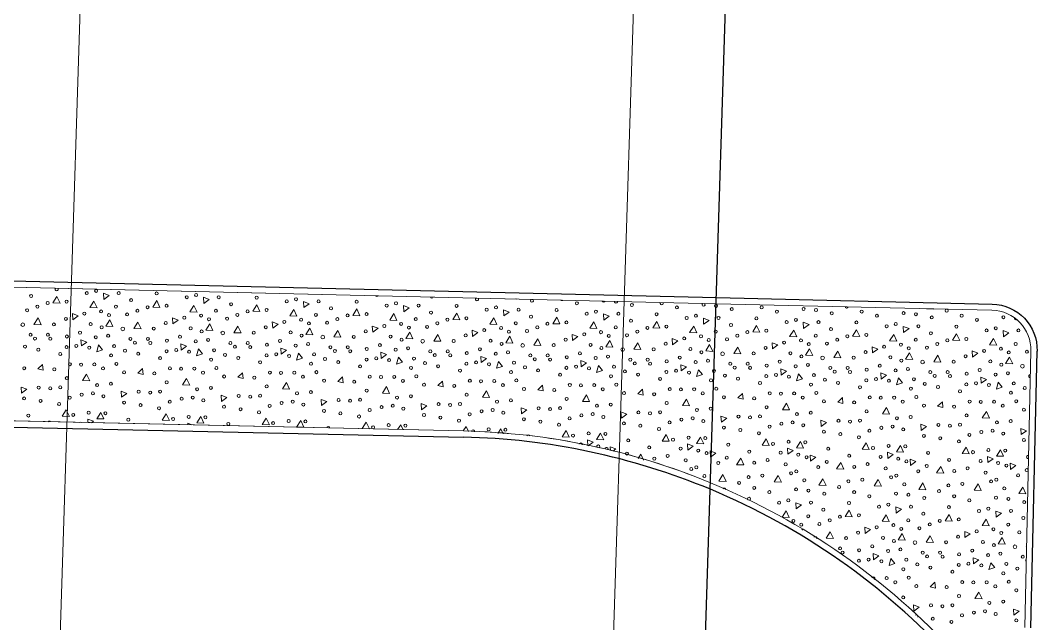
# Model space of a CAD drawing. Extents: x 2536801 to 2538856, y 7112140 to 7131569.
# Drawn here: x 2538158.4 to 2538268.8, y 7124974 to 7125039.5 of the extents above; entities that cross this region are included whole.
import ezdxf

# ---------------------------------------------------------------- set-up
doc = ezdxf.new("R2010")
doc.units = 0
doc.header["$LTSCALE"] = 100
doc.header["$MEASUREMENT"] = 0
doc.linetypes.add('DGN Style 2', pattern=[414.913261, 248.947956, -165.965304])
for name, color, linetype, lineweight in [('D_BOC_XST', 4, 'Continuous', 13), ('D_EOS_ML', 7, 'Continuous', 30), ('D_EOT_ML', 7, 'Continuous', 13), ('D_FOC_XST', 4, 'Continuous', 30), ('D_RIPRAP_1', 7, 'Continuous', 0)]:
    doc.layers.add(name, color=color, linetype=linetype, lineweight=lineweight)

msp = doc.modelspace()

# ---------------------------------------------------------------- linework, layer by layer
at = {"layer": 'D_BOC_XST', "linetype": 'DGN Style 2', "lineweight": 0}
msp.add_line((2538039.94, 7125013.31), (2538233.9, 7125008.74), dxfattribs=at)
at = {"layer": 'D_BOC_XST', "lineweight": 0}
msp.add_line((2538233.9, 7125008.74), (2538263.81, 7125008.04), dxfattribs=at)
at = {"layer": 'D_BOC_XST', "linetype": 'Continuous', "lineweight": 0}
for p, q in [((2538267.37, 7124973.59), (2538268.04, 7125003.61)), ((2538039.47, 7124998.66), (2538206.49, 7124994.93))]:
    msp.add_line(p, q, dxfattribs=at)
at = {"layer": 'D_BOC_XST', "linetype": 'Continuous', "lineweight": 0, "flags": 128}
msp.add_lwpolyline([(2538263.81, 7125008.04), (2538233.9, 7125008.74), (2538039.94, 7125013.31), (2537998.92, 7125014.27)], dxfattribs=at)
at = {"layer": 'D_BOC_XST', "linetype": 'Continuous', "lineweight": 0, "extrusion": (0, 0, -1)}
for centre, radius, start, end in [((-2538263.71, 7125003.7), 4.33, 91.3504, 181.2822), ((-2538204.83, 7124920.28), 74.67, 91.2802, 112.3998)]:
    msp.add_arc(centre, radius, start, end, dxfattribs=at)
at = {"layer": 'D_BOC_XST', "linetype": 'DGN Style 2', "lineweight": 0}
msp.add_arc((2538204.83, 7124920.28), 74.67, 67.6002, 88.7198, dxfattribs=at)
at = {"layer": 'D_BOC_XST', "linetype": 'Continuous', "lineweight": 0}
msp.add_arc((2538204.83, 7124920.28), 74.67, 42.5371, 67.6002, dxfattribs=at)
at = {"layer": 'D_EOS_ML'}
msp.add_line((2538216.08, 7124449.69), (2538239.13, 7125173.11), dxfattribs=at)
at = {"layer": 'D_EOT_ML'}
for p, q in [((2537900.53, 7116744.02), (2538262.4, 7128101.44)), ((2538207.16, 7124483.48), (2538228.09, 7125140.59))]:
    msp.add_line(p, q, dxfattribs=at)
at = {"layer": 'D_FOC_XST'}
for p, q in [((2538039.97, 7125013.97), (2538233.92, 7125009.41)), ((2538233.92, 7125009.41), (2538263.83, 7125008.7)), ((2538268.03, 7124973.57), (2538268.71, 7125003.59)), ((2538039.46, 7124997.99), (2538206.48, 7124994.26))]:
    msp.add_line(p, q, dxfattribs=at)
at = {"layer": 'D_FOC_XST', "extrusion": (0, 0, -1)}
msp.add_arc((-2538263.71, 7125003.7), 5, 91.3493, 181.2828, dxfattribs=at)
at = {"layer": 'D_FOC_XST'}
for start, end in [(67.4062, 88.7198), (42.5371, 67.4062)]:
    msp.add_arc((2538204.83, 7124920.28), 74, start, end, dxfattribs=at)
at = {"layer": 'D_RIPRAP_1', "color": 7, "linetype": 'Continuous', "lineweight": 0}
for p, q in [((2538160.29, 7125001.66), (2538160.81, 7125002.15)), ((2538160.81, 7125002.15), (2538160.87, 7125001.52)), ((2538160.87, 7125001.52), (2538160.29, 7125001.66)), ((2538171.14, 7125001.21), (2538171.66, 7125001.7)), ((2538171.72, 7125001.07), (2538171.14, 7125001.21)), ((2538171.66, 7125001.7), (2538171.72, 7125001.07)), ((2538181.99, 7125000.76), (2538182.5, 7125001.25)), ((2538182.5, 7125001.25), (2538182.56, 7125000.62)), ((2538182.56, 7125000.62), (2538181.99, 7125000.76)), ((2538192.83, 7125000.31), (2538193.35, 7125000.8)), ((2538193.41, 7125000.17), (2538192.83, 7125000.31)), ((2538193.35, 7125000.8), (2538193.41, 7125000.17)), ((2538203.68, 7124999.86), (2538204.2, 7125000.35)), ((2538204.26, 7124999.72), (2538203.68, 7124999.86)), ((2538204.2, 7125000.35), (2538204.26, 7124999.72)), ((2538214.53, 7124999.41), (2538215.04, 7124999.9)), ((2538215.04, 7124999.9), (2538215.1, 7124999.27)), ((2538215.1, 7124999.27), (2538214.53, 7124999.41)), ((2538225.37, 7124998.96), (2538225.89, 7124999.45)), ((2538225.95, 7124998.82), (2538225.37, 7124998.96)), ((2538225.89, 7124999.45), (2538225.95, 7124998.82)), ((2538236.22, 7124998.51), (2538236.74, 7124999)), ((2538236.74, 7124999), (2538236.8, 7124998.37)), ((2538236.8, 7124998.37), (2538236.22, 7124998.51)), ((2538247.07, 7124998.06), (2538247.58, 7124998.55)), ((2538247.64, 7124997.92), (2538247.07, 7124998.06)), ((2538247.58, 7124998.55), (2538247.64, 7124997.92)), ((2538257.91, 7124997.61), (2538258.43, 7124998.1)), ((2538258.49, 7124997.47), (2538257.91, 7124997.61)), ((2538258.43, 7124998.1), (2538258.49, 7124997.47)), ((2538257.1, 7124978.02), (2538257.62, 7124978.52)), ((2538257.68, 7124977.89), (2538257.1, 7124978.02)), ((2538257.62, 7124978.52), (2538257.68, 7124977.89))]:
    msp.add_line(p, q, dxfattribs=at)
at = {"layer": 'D_RIPRAP_1', "color": 7, "linetype": 'Continuous', "lineweight": 0, "flags": 128}
for points in [[(2538167.45, 7125009.21), (2538167.42, 7125009.88), (2538168.03, 7125009.63)], [(2538162.7, 7125008.79), (2538161.92, 7125008.82), (2538162.36, 7125009.52)], [(2538166.71, 7125008.28), (2538165.93, 7125008.32), (2538166.37, 7125009.01)], [(2538173.54, 7125008.34), (2538172.77, 7125008.37), (2538173.2, 7125009.07)], [(2538178.3, 7125008.76), (2538178.26, 7125009.43), (2538178.88, 7125009.18)], [(2538189.15, 7125008.31), (2538189.11, 7125008.98), (2538189.73, 7125008.73)], [(2538164.08, 7125006.99), (2538164.04, 7125007.66), (2538164.66, 7125007.42)], [(2538177.56, 7125007.83), (2538176.78, 7125007.87), (2538177.22, 7125008.56)], [(2538184.39, 7125007.89), (2538183.61, 7125007.92), (2538184.05, 7125008.62)], [(2538188.4, 7125007.38), (2538187.63, 7125007.42), (2538188.07, 7125008.11)], [(2538195.24, 7125007.44), (2538194.46, 7125007.47), (2538194.9, 7125008.17)], [(2538199.25, 7125006.93), (2538198.47, 7125006.97), (2538198.91, 7125007.66)], [(2538199.99, 7125007.86), (2538199.96, 7125008.53), (2538200.57, 7125008.28)], [(2538206.08, 7125006.99), (2538205.31, 7125007.02), (2538205.74, 7125007.72)], [(2538210.84, 7125007.41), (2538210.8, 7125008.08), (2538211.42, 7125007.83)], [(2538221.69, 7125006.96), (2538221.65, 7125007.63), (2538222.27, 7125007.38)], [(2538160.64, 7125006.46), (2538159.87, 7125006.49), (2538160.31, 7125007.19)], [(2538168.44, 7125006.28), (2538167.67, 7125006.31), (2538168.1, 7125007)], [(2538171.49, 7125006.01), (2538170.71, 7125006.04), (2538171.15, 7125006.74)], [(2538174.92, 7125006.54), (2538174.89, 7125007.21), (2538175.5, 7125006.97)], [(2538179.29, 7125005.82), (2538178.51, 7125005.86), (2538178.95, 7125006.55)], [(2538185.77, 7125006.09), (2538185.73, 7125006.76), (2538186.35, 7125006.52)], [(2538210.1, 7125006.48), (2538209.32, 7125006.52), (2538209.76, 7125007.21)], [(2538216.93, 7125006.54), (2538216.15, 7125006.57), (2538216.59, 7125007.27)], [(2538220.94, 7125006.03), (2538220.17, 7125006.07), (2538220.61, 7125006.76)], [(2538227.78, 7125006.09), (2538227, 7125006.12), (2538227.44, 7125006.81)], [(2538232.53, 7125006.51), (2538232.5, 7125007.18), (2538233.11, 7125006.93)], [(2538243.38, 7125006.06), (2538243.34, 7125006.73), (2538243.96, 7125006.48)], [(2538182.34, 7125005.56), (2538181.56, 7125005.59), (2538182, 7125006.29)], [(2538190.14, 7125005.37), (2538189.36, 7125005.41), (2538189.8, 7125006.1)], [(2538193.18, 7125005.11), (2538192.41, 7125005.14), (2538192.85, 7125005.84)], [(2538196.62, 7125005.64), (2538196.58, 7125006.31), (2538197.2, 7125006.07)], [(2538200.98, 7125004.92), (2538200.21, 7125004.96), (2538200.64, 7125005.65)], [(2538204.03, 7125004.66), (2538203.25, 7125004.69), (2538203.69, 7125005.39)], [(2538207.46, 7125005.19), (2538207.43, 7125005.86), (2538208.04, 7125005.62)], [(2538218.31, 7125004.74), (2538218.27, 7125005.41), (2538218.89, 7125005.17)], [(2538231.79, 7125005.58), (2538231.01, 7125005.62), (2538231.45, 7125006.31)], [(2538238.62, 7125005.64), (2538237.85, 7125005.67), (2538238.28, 7125006.36)], [(2538242.64, 7125005.13), (2538241.86, 7125005.17), (2538242.3, 7125005.86)], [(2538249.47, 7125005.19), (2538248.69, 7125005.22), (2538249.13, 7125005.91)], [(2538253.48, 7125004.68), (2538252.71, 7125004.72), (2538253.15, 7125005.41)], [(2538254.23, 7125005.6), (2538254.19, 7125006.28), (2538254.81, 7125006.03)], [(2538260.32, 7125004.74), (2538259.54, 7125004.77), (2538259.98, 7125005.46)], [(2538265.07, 7125005.15), (2538265.04, 7125005.82), (2538265.65, 7125005.58)], [(2538165.01, 7125004.15), (2538164.97, 7125004.82), (2538165.59, 7125004.58)], [(2538167.31, 7125003.74), (2538166.68, 7125003.53), (2538166.88, 7125004.28)], [(2538175.85, 7125003.7), (2538175.82, 7125004.37), (2538176.43, 7125004.13)], [(2538211.83, 7125004.47), (2538211.05, 7125004.51), (2538211.49, 7125005.2)], [(2538214.88, 7125004.21), (2538214.1, 7125004.24), (2538214.54, 7125004.94)], [(2538222.68, 7125004.02), (2538221.9, 7125004.06), (2538222.34, 7125004.75)], [(2538225.72, 7125003.76), (2538224.95, 7125003.79), (2538225.39, 7125004.49)], [(2538229.16, 7125004.29), (2538229.12, 7125004.96), (2538229.74, 7125004.72)], [(2538233.52, 7125003.57), (2538232.75, 7125003.61), (2538233.18, 7125004.3)], [(2538240, 7125003.84), (2538239.97, 7125004.51), (2538240.58, 7125004.27)], [(2538264.33, 7125004.23), (2538263.55, 7125004.27), (2538263.99, 7125004.96)], [(2538178.16, 7125003.29), (2538177.52, 7125003.08), (2538177.73, 7125003.83)], [(2538186.7, 7125003.25), (2538186.66, 7125003.92), (2538187.28, 7125003.68)], [(2538189.01, 7125002.84), (2538188.37, 7125002.63), (2538188.58, 7125003.38)], [(2538197.55, 7125002.8), (2538197.51, 7125003.47), (2538198.13, 7125003.23)], [(2538236.57, 7125003.31), (2538235.79, 7125003.34), (2538236.23, 7125004.04)], [(2538244.37, 7125003.12), (2538243.59, 7125003.16), (2538244.03, 7125003.85)], [(2538247.42, 7125002.86), (2538246.64, 7125002.89), (2538247.08, 7125003.59)], [(2538250.85, 7125003.39), (2538250.81, 7125004.06), (2538251.43, 7125003.82)], [(2538255.22, 7125002.67), (2538254.44, 7125002.71), (2538254.88, 7125003.4)], [(2538258.26, 7125002.41), (2538257.49, 7125002.44), (2538257.93, 7125003.14)], [(2538261.7, 7125002.94), (2538261.66, 7125003.61), (2538262.28, 7125003.37)], [(2538199.85, 7125002.39), (2538199.22, 7125002.18), (2538199.42, 7125002.93)], [(2538208.39, 7125002.35), (2538208.36, 7125003.02), (2538208.97, 7125002.78)], [(2538210.7, 7125001.94), (2538210.06, 7125001.73), (2538210.27, 7125002.48)], [(2538219.24, 7125001.9), (2538219.2, 7125002.57), (2538219.82, 7125002.33)], [(2538221.55, 7125001.49), (2538220.91, 7125001.28), (2538221.12, 7125002.03)], [(2538230.09, 7125001.45), (2538230.05, 7125002.12), (2538230.67, 7125001.88)], [(2538266.06, 7125002.22), (2538265.29, 7125002.26), (2538265.72, 7125002.95)], [(2538165.92, 7125000.36), (2538165.14, 7125000.39), (2538165.58, 7125001.09)], [(2538232.39, 7125001.04), (2538231.76, 7125000.83), (2538231.96, 7125001.58)], [(2538240.93, 7125001), (2538240.9, 7125001.67), (2538241.51, 7125001.43)], [(2538243.24, 7125000.59), (2538242.6, 7125000.38), (2538242.81, 7125001.13)], [(2538251.78, 7125000.55), (2538251.74, 7125001.22), (2538252.36, 7125000.98)], [(2538176.77, 7124999.91), (2538175.99, 7124999.94), (2538176.43, 7125000.64)], [(2538187.61, 7124999.46), (2538186.84, 7124999.49), (2538187.27, 7125000.19)], [(2538254.09, 7125000.14), (2538253.45, 7124999.93), (2538253.66, 7125000.68)], [(2538262.63, 7125000.1), (2538262.59, 7125000.77), (2538263.21, 7125000.53)], [(2538264.93, 7124999.69), (2538264.3, 7124999.48), (2538264.5, 7125000.23)], [(2538158.52, 7124999.03), (2538158.48, 7124999.7), (2538159.1, 7124999.46)], [(2538169.37, 7124998.58), (2538169.33, 7124999.25), (2538169.95, 7124999.01)], [(2538180.21, 7124998.13), (2538180.18, 7124998.8), (2538180.79, 7124998.56)], [(2538198.46, 7124999.01), (2538197.68, 7124999.04), (2538198.12, 7124999.74)], [(2538209.31, 7124998.56), (2538208.53, 7124998.59), (2538208.97, 7124999.29)], [(2538220.15, 7124998.11), (2538219.38, 7124998.14), (2538219.81, 7124998.84)], [(2538191.06, 7124997.68), (2538191.02, 7124998.35), (2538191.64, 7124998.11)], [(2538201.91, 7124997.23), (2538201.87, 7124997.9), (2538202.49, 7124997.66)], [(2538231, 7124997.66), (2538230.22, 7124997.69), (2538230.66, 7124998.39)], [(2538241.85, 7124997.21), (2538241.07, 7124997.24), (2538241.51, 7124997.94)], [(2538163.72, 7124996.51), (2538162.94, 7124996.54), (2538163.38, 7124997.23)], [(2538167.46, 7124996.23), (2538166.68, 7124996.26), (2538167.12, 7124996.95)], [(2538174.56, 7124996.06), (2538173.78, 7124996.09), (2538174.22, 7124996.78)], [(2538178.3, 7124995.78), (2538177.53, 7124995.81), (2538177.97, 7124996.5)], [(2538212.75, 7124996.78), (2538212.72, 7124997.45), (2538213.33, 7124997.21)], [(2538223.6, 7124996.33), (2538223.56, 7124997), (2538224.18, 7124996.76)], [(2538234.45, 7124995.88), (2538234.41, 7124996.55), (2538235.03, 7124996.31)], [(2538252.69, 7124996.76), (2538251.92, 7124996.79), (2538252.35, 7124997.49)], [(2538263.54, 7124996.31), (2538262.76, 7124996.34), (2538263.2, 7124997.04)], [(2538185.41, 7124995.61), (2538184.63, 7124995.64), (2538185.07, 7124996.33)], [(2538189.15, 7124995.33), (2538188.37, 7124995.36), (2538188.81, 7124996.05)], [(2538196.26, 7124995.16), (2538195.48, 7124995.19), (2538195.92, 7124995.88)], [(2538245.29, 7124995.43), (2538245.26, 7124996.1), (2538245.87, 7124995.86)], [(2538256.14, 7124994.98), (2538256.1, 7124995.65), (2538256.72, 7124995.41)], [(2538217.95, 7124994.26), (2538217.17, 7124994.29), (2538217.61, 7124994.98)], [(2538221.69, 7124993.98), (2538220.91, 7124994.01), (2538221.35, 7124994.7)], [(2538228.8, 7124993.81), (2538228.02, 7124993.84), (2538228.46, 7124994.53)], [(2538266.99, 7124994.53), (2538266.95, 7124995.2), (2538267.57, 7124994.96)], [(2538230.82, 7124992.85), (2538230.78, 7124993.52), (2538231.4, 7124993.28)], [(2538232.54, 7124993.53), (2538231.76, 7124993.56), (2538232.2, 7124994.25)], [(2538239.64, 7124993.36), (2538238.86, 7124993.39), (2538239.3, 7124994.08)], [(2538243.38, 7124993.08), (2538242.61, 7124993.11), (2538243.05, 7124993.8)], [(2538250.49, 7124992.91), (2538249.71, 7124992.94), (2538250.15, 7124993.63)], [(2538254.23, 7124992.63), (2538253.45, 7124992.66), (2538253.89, 7124993.35)], [(2538261.34, 7124992.45), (2538260.56, 7124992.49), (2538261, 7124993.18)], [(2538233.27, 7124992.1), (2538233.24, 7124992.77), (2538233.86, 7124992.53)], [(2538241.66, 7124992.4), (2538241.63, 7124993.07), (2538242.24, 7124992.82)], [(2538244.12, 7124991.65), (2538244.09, 7124992.32), (2538244.7, 7124992.08)], [(2538252.51, 7124991.95), (2538252.47, 7124992.62), (2538253.09, 7124992.37)], [(2538263.36, 7124991.5), (2538263.32, 7124992.17), (2538263.94, 7124991.92)], [(2538265.08, 7124992.18), (2538264.3, 7124992.21), (2538264.74, 7124992.9)], [(2538236.89, 7124991.24), (2538236.11, 7124991.27), (2538236.55, 7124991.97)], [(2538247.74, 7124990.79), (2538246.96, 7124990.82), (2538247.4, 7124991.52)], [(2538254.97, 7124991.2), (2538254.93, 7124991.87), (2538255.55, 7124991.63)], [(2538258.58, 7124990.34), (2538257.81, 7124990.37), (2538258.25, 7124991.07)], [(2538265.81, 7124990.75), (2538265.78, 7124991.42), (2538266.4, 7124991.18)], [(2538234.96, 7124989.46), (2538234.18, 7124989.49), (2538234.62, 7124990.19)], [(2538240.96, 7124989.39), (2538240.18, 7124989.42), (2538240.62, 7124990.11)], [(2538245.81, 7124989.01), (2538245.03, 7124989.04), (2538245.47, 7124989.74)], [(2538251.81, 7124988.93), (2538251.03, 7124988.97), (2538251.47, 7124989.66)], [(2538256.65, 7124988.56), (2538255.87, 7124988.59), (2538256.31, 7124989.29)], [(2538262.65, 7124988.48), (2538261.88, 7124988.52), (2538262.32, 7124989.21)], [(2538267.5, 7124988.11), (2538266.72, 7124988.14), (2538267.16, 7124988.84)], [(2538242.57, 7124986.47), (2538242.53, 7124987.14), (2538243.15, 7124986.9)], [(2538253.41, 7124986.02), (2538253.38, 7124986.69), (2538253.99, 7124986.45)], [(2538241.82, 7124985.55), (2538241.05, 7124985.58), (2538241.49, 7124986.27)], [(2538248.66, 7124985.6), (2538247.88, 7124985.64), (2538248.32, 7124986.33)], [(2538252.67, 7124985.1), (2538251.89, 7124985.13), (2538252.33, 7124985.82)], [(2538259.5, 7124985.15), (2538258.73, 7124985.18), (2538259.17, 7124985.88)], [(2538264.26, 7124985.57), (2538264.22, 7124986.24), (2538264.84, 7124986)], [(2538250.04, 7124983.81), (2538250, 7124984.48), (2538250.62, 7124984.23)], [(2538263.52, 7124984.65), (2538262.74, 7124984.68), (2538263.18, 7124985.37)], [(2538246.6, 7124983.28), (2538245.83, 7124983.31), (2538246.27, 7124984)], [(2538254.4, 7124983.09), (2538253.63, 7124983.12), (2538254.07, 7124983.81)], [(2538257.45, 7124982.83), (2538256.67, 7124982.86), (2538257.11, 7124983.55)], [(2538260.88, 7124983.36), (2538260.85, 7124984.03), (2538261.46, 7124983.78)], [(2538265.25, 7124982.64), (2538264.47, 7124982.67), (2538264.91, 7124983.36)], [(2538250.97, 7124980.96), (2538250.93, 7124981.63), (2538251.55, 7124981.39)], [(2538253.27, 7124980.55), (2538252.64, 7124980.34), (2538252.84, 7124981.09)], [(2538261.81, 7124980.51), (2538261.78, 7124981.18), (2538262.4, 7124980.94)], [(2538264.12, 7124980.1), (2538263.48, 7124979.89), (2538263.69, 7124980.64)], [(2538262.73, 7124976.73), (2538261.95, 7124976.76), (2538262.39, 7124977.45)], [(2538255.33, 7124975.39), (2538255.29, 7124976.06), (2538255.91, 7124975.82)], [(2538266.17, 7124974.94), (2538266.14, 7124975.61), (2538266.75, 7124975.37)]]:
    msp.add_lwpolyline(points, close=True, dxfattribs=at)
for points in [[(2538257.45, 7125008.19), (2538257.46, 7125008.15), (2538256.69, 7125008.18), (2538256.7, 7125008.2)], [(2538165.72, 7124995.84), (2538165.7, 7124996.22), (2538166.32, 7124995.98), (2538166.11, 7124995.83)], [(2538176.56, 7124995.59), (2538176.55, 7124995.77), (2538177.01, 7124995.58)], [(2538199.33, 7124995.09), (2538199.66, 7124995.6), (2538199.91, 7124995.07)], [(2538206.44, 7124994.93), (2538206.76, 7124995.43), (2538207.02, 7124994.89)], [(2538210.19, 7124994.65), (2538210.51, 7124995.15), (2538210.76, 7124994.61)], [(2538219.97, 7124993.32), (2538219.93, 7124993.97), (2538220.55, 7124993.73), (2538219.99, 7124993.31)], [(2538222.41, 7124992.81), (2538222.39, 7124993.22), (2538223.01, 7124992.98), (2538222.67, 7124992.74)], [(2538225.41, 7124991.95), (2538225.71, 7124992.42), (2538226, 7124991.78)], [(2538243.19, 7124984.22), (2538243.22, 7124984.27), (2538243.26, 7124984.18)], [(2538267.56, 7124982.41), (2538267.52, 7124982.41), (2538267.57, 7124982.48)]]:
    msp.add_lwpolyline(points, dxfattribs=at)
at = {"layer": 'D_RIPRAP_1', "color": 7, "lineweight": 0, "flags": 128}
for points in [[(2538267.37, 7124973.59), (2538268.04, 7125003.61)], [(2538037.77, 7124998.7), (2538039.48, 7124998.66), (2538206.49, 7124994.93)]]:
    msp.add_lwpolyline(points, dxfattribs=at)
at = {"layer": 'D_RIPRAP_1', "color": 7, "linetype": 'Continuous', "lineweight": 0}
for centre, radius in [((2538159.56, 7125009.58), 0.163), ((2538165.6, 7125009.89), 0.163), ((2538166.61, 7125010.13), 0.163), ((2538169.06, 7125009.89), 0.163), ((2538173.18, 7125009.85), 0.163), ((2538177.46, 7125009.68), 0.163), ((2538161.35, 7125008.81), 0.163), ((2538163.41, 7125008.96), 0.163), ((2538170.41, 7125009.13), 0.163), ((2538174.25, 7125008.51), 0.163), ((2538176.45, 7125009.44), 0.163), ((2538179.91, 7125009.44), 0.163), ((2538181.26, 7125008.68), 0.163), ((2538184.03, 7125009.4), 0.163), ((2538187.3, 7125008.99), 0.163), ((2538188.3, 7125009.23), 0.163), ((2538190.75, 7125008.99), 0.163), ((2538194.88, 7125008.95), 0.163), ((2538198.14, 7125008.54), 0.163), ((2538199.15, 7125008.78), 0.163), ((2538201.6, 7125008.54), 0.163), ((2538205.72, 7125008.5), 0.163), ((2538218.78, 7125008.78), 0.163), ((2538224.74, 7125008.6), 0.163), ((2538233.87, 7125008.5), 0.163), ((2538159.13, 7125008.02), 0.163), ((2538160.25, 7125008.42), 0.163), ((2538165.34, 7125007.67), 0.163), ((2538167.16, 7125007.9), 0.163), ((2538168.01, 7125007.5), 0.163), ((2538168.76, 7125008.42), 0.163), ((2538169.98, 7125007.57), 0.163), ((2538171.1, 7125007.97), 0.163), ((2538172.19, 7125008.36), 0.163), ((2538178.01, 7125007.45), 0.163), ((2538179.61, 7125007.97), 0.163), ((2538181.94, 7125007.52), 0.163), ((2538183.04, 7125007.91), 0.163), ((2538185.1, 7125008.06), 0.163), ((2538190.46, 7125007.52), 0.163), ((2538192.1, 7125008.23), 0.163), ((2538193.89, 7125007.46), 0.163), ((2538195.95, 7125007.61), 0.163), ((2538202.95, 7125007.78), 0.163), ((2538208.99, 7125008.09), 0.163), ((2538210, 7125008.33), 0.163), ((2538212.45, 7125008.09), 0.163), ((2538216.57, 7125008.05), 0.163), ((2538219.84, 7125007.64), 0.163), ((2538220.84, 7125007.88), 0.163), ((2538223.29, 7125007.64), 0.163), ((2538227.42, 7125007.6), 0.163), ((2538229.63, 7125008.33), 0.163), ((2538231.69, 7125007.43), 0.163), ((2538235.58, 7125008.15), 0.163), ((2538238.83, 7125008.34), 0.163), ((2538240.48, 7125007.88), 0.163), ((2538243.37, 7125008.17), 0.163), ((2538244.72, 7125008.05), 0.163), ((2538246.43, 7125007.7), 0.163), ((2538249.68, 7125007.89), 0.163), ((2538251.32, 7125007.43), 0.163), ((2538254.22, 7125007.72), 0.163), ((2538255.56, 7125007.6), 0.163), ((2538258.89, 7125007.98), 0.163), ((2538260.52, 7125007.44), 0.163), ((2538158.66, 7125006.46), 0.199), ((2538162.03, 7125006.49), 0.163), ((2538163.33, 7125007.09), 0.163), ((2538166.02, 7125006.52), 0.163), ((2538174.17, 7125006.64), 0.163), ((2538176.18, 7125007.22), 0.163), ((2538178.86, 7125007.05), 0.163), ((2538180.82, 7125007.12), 0.163), ((2538187.03, 7125006.77), 0.163), ((2538188.85, 7125007), 0.163), ((2538189.7, 7125006.6), 0.163), ((2538191.67, 7125006.67), 0.163), ((2538192.79, 7125007.07), 0.163), ((2538197.88, 7125006.32), 0.163), ((2538199.7, 7125006.55), 0.163), ((2538201.3, 7125007.07), 0.163), ((2538203.64, 7125006.62), 0.163), ((2538204.73, 7125007.01), 0.163), ((2538206.79, 7125007.16), 0.163), ((2538212.15, 7125006.62), 0.163), ((2538213.8, 7125007.33), 0.163), ((2538215.58, 7125006.56), 0.163), ((2538217.64, 7125006.71), 0.163), ((2538224.64, 7125006.88), 0.163), ((2538228.49, 7125006.26), 0.163), ((2538230.68, 7125007.19), 0.163), ((2538234.14, 7125007.19), 0.163), ((2538235.49, 7125006.43), 0.163), ((2538238.26, 7125007.15), 0.163), ((2538241.53, 7125006.74), 0.163), ((2538242.54, 7125006.98), 0.163), ((2538244.99, 7125006.74), 0.163), ((2538249.11, 7125006.7), 0.163), ((2538252.38, 7125006.29), 0.163), ((2538253.38, 7125006.53), 0.163), ((2538255.83, 7125006.29), 0.163), ((2538257.28, 7125007.25), 0.163), ((2538262.17, 7125006.98), 0.163), ((2538265.06, 7125007.27), 0.163), ((2538159.5, 7125005.37), 0.163), ((2538161.38, 7125005.37), 0.163), ((2538163.44, 7125005.18), 0.163), ((2538164.86, 7125005.6), 0.163), ((2538167.21, 7125006.18), 0.163), ((2538167.92, 7125005.26), 0.163), ((2538169.5, 7125006.01), 0.199), ((2538172.87, 7125006.04), 0.163), ((2538176.87, 7125006.07), 0.163), ((2538178.06, 7125005.73), 0.163), ((2538180.35, 7125005.56), 0.199), ((2538183.72, 7125005.59), 0.163), ((2538185.02, 7125006.19), 0.163), ((2538187.72, 7125005.62), 0.163), ((2538188.9, 7125005.28), 0.163), ((2538195.87, 7125005.74), 0.163), ((2538198.56, 7125005.17), 0.163), ((2538200.55, 7125006.15), 0.163), ((2538202.52, 7125006.22), 0.163), ((2538206.71, 7125005.29), 0.163), ((2538208.72, 7125005.87), 0.163), ((2538210.55, 7125006.1), 0.163), ((2538211.4, 7125005.7), 0.163), ((2538213.36, 7125005.77), 0.163), ((2538214.48, 7125006.17), 0.163), ((2538219.57, 7125005.42), 0.163), ((2538221.39, 7125005.65), 0.163), ((2538222.24, 7125005.25), 0.163), ((2538223, 7125006.17), 0.163), ((2538224.21, 7125005.32), 0.163), ((2538225.33, 7125005.72), 0.163), ((2538226.43, 7125006.11), 0.163), ((2538232.24, 7125005.2), 0.163), ((2538233.84, 7125005.72), 0.163), ((2538236.18, 7125005.27), 0.163), ((2538237.27, 7125005.66), 0.163), ((2538239.33, 7125005.81), 0.163), ((2538244.69, 7125005.27), 0.163), ((2538246.34, 7125005.98), 0.163), ((2538248.12, 7125005.21), 0.163), ((2538250.18, 7125005.36), 0.163), ((2538257.18, 7125005.53), 0.163), ((2538259.96, 7125006.25), 0.163), ((2538263.22, 7125005.84), 0.163), ((2538264.23, 7125006.08), 0.163), ((2538266.68, 7125005.84), 0.163), ((2538158.9, 7125004.09), 0.163), ((2538159.98, 7125004.96), 0.163), ((2538161.64, 7125004.93), 0.163), ((2538164.46, 7125004.16), 0.163), ((2538166.58, 7125005.1), 0.163), ((2538168.56, 7125004.14), 0.163), ((2538170.34, 7125004.92), 0.163), ((2538170.82, 7125004.51), 0.163), ((2538172.23, 7125004.92), 0.163), ((2538172.49, 7125004.48), 0.163), ((2538174.29, 7125004.73), 0.163), ((2538175.71, 7125005.15), 0.163), ((2538177.43, 7125004.65), 0.163), ((2538178.76, 7125004.81), 0.163), ((2538181.19, 7125004.47), 0.163), ((2538181.67, 7125004.06), 0.163), ((2538183.07, 7125004.47), 0.163), ((2538185.14, 7125004.28), 0.163), ((2538186.56, 7125004.7), 0.163), ((2538188.27, 7125004.2), 0.163), ((2538189.61, 7125004.36), 0.163), ((2538191.2, 7125005.11), 0.199), ((2538194.57, 7125005.14), 0.163), ((2538197.4, 7125004.25), 0.163), ((2538199.75, 7125004.83), 0.163), ((2538202.04, 7125004.66), 0.199), ((2538205.41, 7125004.69), 0.163), ((2538209.41, 7125004.72), 0.163), ((2538210.6, 7125004.38), 0.163), ((2538212.89, 7125004.21), 0.199), ((2538216.26, 7125004.24), 0.163), ((2538217.56, 7125004.84), 0.163), ((2538220.26, 7125004.27), 0.163), ((2538228.41, 7125004.39), 0.163), ((2538230.42, 7125004.97), 0.163), ((2538233.09, 7125004.8), 0.163), ((2538235.06, 7125004.87), 0.163), ((2538241.26, 7125004.52), 0.163), ((2538243.09, 7125004.75), 0.163), ((2538243.94, 7125004.35), 0.163), ((2538245.9, 7125004.42), 0.163), ((2538247.02, 7125004.82), 0.163), ((2538252.11, 7125004.07), 0.163), ((2538253.93, 7125004.3), 0.163), ((2538255.54, 7125004.82), 0.163), ((2538257.87, 7125004.37), 0.163), ((2538258.97, 7125004.76), 0.163), ((2538261.03, 7125004.91), 0.163), ((2538266.38, 7125004.37), 0.163), ((2538160.34, 7125003.75), 0.163), ((2538162.72, 7125003.28), 0.163), ((2538163.41, 7125004.03), 0.163), ((2538165.86, 7125003.97), 0.163), ((2538168.24, 7125003.12), 0.163), ((2538169.75, 7125003.64), 0.163), ((2538171.18, 7125003.3), 0.163), ((2538174.25, 7125003.58), 0.163), ((2538175.3, 7125003.71), 0.163), ((2538176.7, 7125003.52), 0.163), ((2538179.41, 7125003.69), 0.163), ((2538180.6, 7125003.19), 0.163), ((2538183.33, 7125004.03), 0.163), ((2538185.1, 7125003.13), 0.163), ((2538186.15, 7125003.26), 0.163), ((2538187.55, 7125003.07), 0.163), ((2538190.26, 7125003.24), 0.163), ((2538192.04, 7125004.02), 0.163), ((2538192.52, 7125003.61), 0.163), ((2538193.92, 7125004.02), 0.163), ((2538194.18, 7125003.58), 0.163), ((2538195.98, 7125003.83), 0.163), ((2538199.12, 7125003.75), 0.163), ((2538200.46, 7125003.91), 0.163), ((2538202.88, 7125003.57), 0.163), ((2538203.36, 7125003.16), 0.163), ((2538204.77, 7125003.57), 0.163), ((2538205.03, 7125003.13), 0.163), ((2538206.83, 7125003.38), 0.163), ((2538208.25, 7125003.8), 0.163), ((2538209.97, 7125003.3), 0.163), ((2538211.3, 7125003.46), 0.163), ((2538213.73, 7125003.12), 0.163), ((2538215.61, 7125003.12), 0.163), ((2538219.1, 7125003.35), 0.163), ((2538221.44, 7125003.93), 0.163), ((2538222.15, 7125003), 0.163), ((2538223.74, 7125003.76), 0.199), ((2538227.11, 7125003.79), 0.163), ((2538231.1, 7125003.82), 0.163), ((2538232.29, 7125003.47), 0.163), ((2538234.58, 7125003.31), 0.199), ((2538237.95, 7125003.34), 0.163), ((2538239.25, 7125003.94), 0.163), ((2538241.95, 7125003.37), 0.163), ((2538243.14, 7125003.02), 0.163), ((2538250.1, 7125003.49), 0.163), ((2538254.78, 7125003.9), 0.163), ((2538256.75, 7125003.97), 0.163), ((2538260.95, 7125003.04), 0.163), ((2538262.96, 7125003.62), 0.163), ((2538264.78, 7125003.85), 0.163), ((2538265.63, 7125003.45), 0.163), ((2538267.6, 7125003.52), 0.163), ((2538163.77, 7125002.17), 0.163), ((2538164.98, 7125002.13), 0.163), ((2538166.42, 7125002.15), 0.163), ((2538168.82, 7125002.21), 0.163), ((2538173.56, 7125002.83), 0.163), ((2538179.09, 7125002.67), 0.163), ((2538182.03, 7125002.85), 0.163), ((2538184.41, 7125002.38), 0.163), ((2538189.93, 7125002.22), 0.163), ((2538191.44, 7125002.74), 0.163), ((2538192.88, 7125002.4), 0.163), ((2538195.26, 7125001.93), 0.163), ((2538195.95, 7125002.68), 0.163), ((2538197, 7125002.81), 0.163), ((2538198.4, 7125002.62), 0.163), ((2538201.1, 7125002.79), 0.163), ((2538202.29, 7125002.29), 0.163), ((2538203.72, 7125001.95), 0.163), ((2538206.79, 7125002.23), 0.163), ((2538207.84, 7125002.36), 0.163), ((2538209.24, 7125002.17), 0.163), ((2538211.95, 7125002.34), 0.163), ((2538213.14, 7125001.84), 0.163), ((2538214.21, 7125002.71), 0.163), ((2538215.87, 7125002.68), 0.163), ((2538217.68, 7125002.93), 0.163), ((2538218.69, 7125001.91), 0.163), ((2538220.81, 7125002.85), 0.163), ((2538222.8, 7125001.89), 0.163), ((2538224.58, 7125002.67), 0.163), ((2538225.06, 7125002.26), 0.163), ((2538226.46, 7125002.67), 0.163), ((2538226.72, 7125002.23), 0.163), ((2538228.52, 7125002.48), 0.163), ((2538229.94, 7125002.9), 0.163), ((2538231.66, 7125002.4), 0.163), ((2538233, 7125002.55), 0.163), ((2538235.42, 7125002.22), 0.163), ((2538237.31, 7125002.22), 0.163), ((2538239.37, 7125002.03), 0.163), ((2538240.79, 7125002.45), 0.163), ((2538242.51, 7125001.95), 0.163), ((2538243.84, 7125002.1), 0.163), ((2538245.43, 7125002.86), 0.199), ((2538248.8, 7125002.89), 0.163), ((2538251.64, 7125002), 0.163), ((2538252.8, 7125002.92), 0.163), ((2538253.98, 7125002.57), 0.163), ((2538256.28, 7125002.41), 0.199), ((2538259.65, 7125002.44), 0.163), ((2538263.64, 7125002.47), 0.163), ((2538264.83, 7125002.12), 0.163), ((2538267.12, 7125001.96), 0.199), ((2538158.81, 7125001.74), 0.163), ((2538162.08, 7125001.62), 0.163), ((2538167.36, 7125001.71), 0.163), ((2538169.65, 7125001.29), 0.163), ((2538172.93, 7125001.17), 0.163), ((2538174.62, 7125001.72), 0.163), ((2538175.83, 7125001.68), 0.163), ((2538177.27, 7125001.7), 0.163), ((2538178.21, 7125001.26), 0.163), ((2538179.67, 7125001.76), 0.163), ((2538180.5, 7125000.84), 0.163), ((2538185.47, 7125001.27), 0.163), ((2538186.67, 7125001.23), 0.163), ((2538188.12, 7125001.25), 0.163), ((2538189.05, 7125000.81), 0.163), ((2538190.52, 7125001.31), 0.163), ((2538196.31, 7125000.82), 0.163), ((2538197.52, 7125000.78), 0.163), ((2538198.96, 7125000.8), 0.163), ((2538200.78, 7125001.77), 0.163), ((2538201.36, 7125000.86), 0.163), ((2538206.1, 7125001.48), 0.163), ((2538211.63, 7125001.32), 0.163), ((2538214.57, 7125001.5), 0.163), ((2538216.95, 7125001.03), 0.163), ((2538217.64, 7125001.78), 0.163), ((2538220.09, 7125001.72), 0.163), ((2538222.47, 7125000.87), 0.163), ((2538223.98, 7125001.39), 0.163), ((2538225.42, 7125001.05), 0.163), ((2538228.49, 7125001.33), 0.163), ((2538229.54, 7125001.46), 0.163), ((2538230.94, 7125001.27), 0.163), ((2538233.64, 7125001.44), 0.163), ((2538234.83, 7125000.94), 0.163), ((2538235.9, 7125001.81), 0.163), ((2538237.57, 7125001.78), 0.163), ((2538239.33, 7125000.88), 0.163), ((2538240.38, 7125001.01), 0.163), ((2538241.78, 7125000.82), 0.163), ((2538244.49, 7125000.99), 0.163), ((2538246.27, 7125001.77), 0.163), ((2538246.75, 7125001.36), 0.163), ((2538248.15, 7125001.77), 0.163), ((2538248.41, 7125001.33), 0.163), ((2538250.22, 7125001.58), 0.163), ((2538253.35, 7125001.5), 0.163), ((2538254.69, 7125001.65), 0.163), ((2538257.12, 7125001.32), 0.163), ((2538257.6, 7125000.91), 0.163), ((2538259, 7125001.32), 0.163), ((2538259.26, 7125000.88), 0.163), ((2538261.06, 7125001.13), 0.163), ((2538262.48, 7125001.55), 0.163), ((2538264.2, 7125001.05), 0.163), ((2538265.54, 7125001.2), 0.163), ((2538160.38, 7124999.64), 0.163), ((2538162.72, 7124999.66), 0.163), ((2538163.43, 7125000.66), 0.163), ((2538166.72, 7124999.91), 0.163), ((2538168.22, 7125000.05), 0.163), ((2538174.27, 7125000.21), 0.163), ((2538183.78, 7125000.72), 0.163), ((2538185.12, 7124999.76), 0.163), ((2538191.35, 7125000.39), 0.163), ((2538194.62, 7125000.27), 0.163), ((2538199.9, 7125000.36), 0.163), ((2538202.19, 7124999.94), 0.163), ((2538205.47, 7124999.82), 0.163), ((2538207.16, 7125000.37), 0.163), ((2538208.37, 7125000.33), 0.163), ((2538209.81, 7125000.35), 0.163), ((2538210.75, 7124999.91), 0.163), ((2538212.21, 7125000.41), 0.163), ((2538218.01, 7124999.92), 0.163), ((2538219.21, 7124999.88), 0.163), ((2538220.66, 7124999.9), 0.163), ((2538223.06, 7124999.96), 0.163), ((2538227.8, 7125000.58), 0.163), ((2538233.32, 7125000.42), 0.163), ((2538236.26, 7125000.6), 0.163), ((2538238.64, 7125000.13), 0.163), ((2538244.17, 7124999.97), 0.163), ((2538245.68, 7125000.49), 0.163), ((2538247.11, 7125000.15), 0.163), ((2538249.49, 7124999.68), 0.163), ((2538250.18, 7125000.43), 0.163), ((2538251.23, 7125000.56), 0.163), ((2538252.63, 7125000.37), 0.163), ((2538255.34, 7125000.54), 0.163), ((2538256.52, 7125000.04), 0.163), ((2538257.96, 7124999.7), 0.163), ((2538261.03, 7124999.98), 0.163), ((2538262.08, 7125000.11), 0.163), ((2538263.48, 7124999.92), 0.163), ((2538266.18, 7125000.09), 0.163), ((2538161.63, 7124999.55), 0.163), ((2538163.75, 7124998.55), 0.163), ((2538165.04, 7124998.87), 0.163), ((2538166.26, 7124999.01), 0.163), ((2538167.41, 7124998.7), 0.163), ((2538171.23, 7124999.19), 0.163), ((2538172.48, 7124999.1), 0.163), ((2538173.56, 7124999.21), 0.163), ((2538177.1, 7124998.56), 0.163), ((2538177.57, 7124999.46), 0.163), ((2538179.07, 7124999.6), 0.163), ((2538182.08, 7124998.74), 0.163), ((2538183.33, 7124998.65), 0.163), ((2538184.41, 7124998.76), 0.163), ((2538188.41, 7124999.01), 0.163), ((2538189.91, 7124999.15), 0.163), ((2538195.97, 7124999.31), 0.163), ((2538199.26, 7124998.56), 0.163), ((2538200.76, 7124998.7), 0.163), ((2538206.81, 7124998.86), 0.163), ((2538213.04, 7124999.49), 0.163), ((2538216.32, 7124999.37), 0.163), ((2538221.59, 7124999.46), 0.163), ((2538223.89, 7124999.04), 0.163), ((2538227.16, 7124998.92), 0.163), ((2538228.85, 7124999.47), 0.163), ((2538230.06, 7124999.43), 0.163), ((2538231.5, 7124999.45), 0.163), ((2538232.44, 7124999.01), 0.163), ((2538233.9, 7124999.51), 0.163), ((2538234.73, 7124998.59), 0.163), ((2538239.7, 7124999.02), 0.163), ((2538240.91, 7124998.98), 0.163), ((2538242.35, 7124999), 0.163), ((2538243.29, 7124998.56), 0.163), ((2538244.75, 7124999.06), 0.163), ((2538250.55, 7124998.57), 0.163), ((2538251.75, 7124998.53), 0.163), ((2538253.2, 7124998.55), 0.163), ((2538255.01, 7124999.52), 0.163), ((2538255.6, 7124998.61), 0.163), ((2538260.34, 7124999.23), 0.163), ((2538265.86, 7124999.07), 0.163), ((2538267.37, 7124999.59), 0.163), ((2538158.8, 7124998.46), 0.163), ((2538160.58, 7124998.19), 0.163), ((2538162.6, 7124997.85), 0.163), ((2538169.65, 7124998.01), 0.163), ((2538171.43, 7124997.74), 0.163), ((2538174.6, 7124998.1), 0.163), ((2538175.89, 7124998.42), 0.163), ((2538178.25, 7124998.25), 0.163), ((2538180.49, 7124997.56), 0.163), ((2538185.44, 7124997.65), 0.163), ((2538186.73, 7124997.97), 0.163), ((2538187.95, 7124998.11), 0.163), ((2538189.1, 7124997.8), 0.163), ((2538192.92, 7124998.29), 0.163), ((2538194.17, 7124998.2), 0.163), ((2538195.26, 7124998.31), 0.163), ((2538197.58, 7124997.52), 0.163), ((2538198.8, 7124997.66), 0.163), ((2538203.77, 7124997.84), 0.163), ((2538205.02, 7124997.75), 0.163), ((2538206.1, 7124997.86), 0.163), ((2538210.11, 7124998.11), 0.163), ((2538211.61, 7124998.25), 0.163), ((2538217.66, 7124998.41), 0.163), ((2538220.95, 7124997.66), 0.163), ((2538222.45, 7124997.8), 0.163), ((2538228.51, 7124997.96), 0.163), ((2538238.01, 7124998.47), 0.163), ((2538239.35, 7124997.51), 0.163), ((2538245.58, 7124998.14), 0.163), ((2538248.86, 7124998.02), 0.163), ((2538254.13, 7124998.11), 0.163), ((2538256.43, 7124997.69), 0.163), ((2538259.7, 7124997.57), 0.163), ((2538261.39, 7124998.12), 0.163), ((2538262.6, 7124998.08), 0.163), ((2538264.04, 7124998.1), 0.163), ((2538264.98, 7124997.66), 0.163), ((2538266.44, 7124998.16), 0.163), ((2538159.26, 7124996.6), 0.163), ((2538164.13, 7124996.68), 0.163), ((2538165.81, 7124996.91), 0.163), ((2538167.63, 7124996.86), 0.163), ((2538173.44, 7124997.4), 0.163), ((2538176.66, 7124996.46), 0.163), ((2538178.48, 7124996.41), 0.163), ((2538182.28, 7124997.29), 0.163), ((2538184.29, 7124996.95), 0.163), ((2538191.34, 7124997.11), 0.163), ((2538193.12, 7124996.84), 0.163), ((2538195.14, 7124996.5), 0.163), ((2538196.29, 7124997.2), 0.163), ((2538199.95, 7124997.35), 0.163), ((2538202.19, 7124996.66), 0.163), ((2538203.97, 7124996.39), 0.163), ((2538207.14, 7124996.75), 0.163), ((2538208.43, 7124997.07), 0.163), ((2538209.64, 7124997.21), 0.163), ((2538210.79, 7124996.9), 0.163), ((2538214.62, 7124997.39), 0.163), ((2538215.87, 7124997.3), 0.163), ((2538216.95, 7124997.41), 0.163), ((2538219.27, 7124996.62), 0.163), ((2538220.49, 7124996.76), 0.163), ((2538221.64, 7124996.45), 0.163), ((2538225.46, 7124996.94), 0.163), ((2538226.71, 7124996.85), 0.163), ((2538227.8, 7124996.96), 0.163), ((2538231.8, 7124997.21), 0.163), ((2538233.3, 7124997.35), 0.163), ((2538236.31, 7124996.49), 0.163), ((2538237.56, 7124996.4), 0.163), ((2538238.64, 7124996.51), 0.163), ((2538242.65, 7124996.76), 0.163), ((2538244.15, 7124996.9), 0.163), ((2538250.2, 7124997.06), 0.163), ((2538254.99, 7124996.45), 0.163), ((2538261.05, 7124996.61), 0.163), ((2538267.27, 7124997.24), 0.163), ((2538170.11, 7124996.15), 0.163), ((2538174.97, 7124996.23), 0.163), ((2538180.96, 7124995.7), 0.163), ((2538185.82, 7124995.78), 0.163), ((2538187.51, 7124996.01), 0.163), ((2538189.33, 7124995.96), 0.163), ((2538196.67, 7124995.33), 0.163), ((2538198.35, 7124995.56), 0.163), ((2538200.17, 7124995.51), 0.163), ((2538205.98, 7124996.05), 0.163), ((2538213.03, 7124996.21), 0.163), ((2538214.82, 7124995.94), 0.163), ((2538216.83, 7124995.6), 0.163), ((2538217.98, 7124996.3), 0.163), ((2538223.88, 7124995.75), 0.163), ((2538225.66, 7124995.49), 0.163), ((2538228.83, 7124995.85), 0.163), ((2538230.12, 7124996.17), 0.163), ((2538231.34, 7124996.31), 0.163), ((2538232.49, 7124996), 0.163), ((2538234.73, 7124995.3), 0.163), ((2538239.68, 7124995.4), 0.163), ((2538240.97, 7124995.72), 0.163), ((2538242.18, 7124995.86), 0.163), ((2538243.33, 7124995.55), 0.163), ((2538247.16, 7124996.04), 0.163), ((2538248.41, 7124995.95), 0.163), ((2538249.49, 7124996.06), 0.163), ((2538251.81, 7124995.27), 0.163), ((2538253.03, 7124995.41), 0.163), ((2538253.49, 7124996.31), 0.163), ((2538258, 7124995.59), 0.163), ((2538259.25, 7124995.5), 0.163), ((2538260.34, 7124995.61), 0.163), ((2538264.34, 7124995.86), 0.163), ((2538265.84, 7124996), 0.163), ((2538209.2, 7124995.11), 0.163), ((2538211.02, 7124995.06), 0.163), ((2538218.36, 7124994.43), 0.163), ((2538220.05, 7124994.66), 0.163), ((2538221.87, 7124994.61), 0.163), ((2538227.68, 7124995.14), 0.163), ((2538230.89, 7124994.21), 0.163), ((2538232.71, 7124994.16), 0.163), ((2538236.51, 7124995.04), 0.163), ((2538238.52, 7124994.69), 0.163), ((2538245.57, 7124994.85), 0.163), ((2538247.36, 7124994.59), 0.163), ((2538249.37, 7124994.24), 0.163), ((2538250.52, 7124994.95), 0.163), ((2538254.18, 7124995.1), 0.163), ((2538256.42, 7124994.4), 0.163), ((2538258.2, 7124994.14), 0.163), ((2538261.37, 7124994.5), 0.163), ((2538262.66, 7124994.82), 0.163), ((2538263.88, 7124994.96), 0.163), ((2538265.03, 7124994.65), 0.163), ((2538224.34, 7124993.9), 0.163), ((2538226.62, 7124993.14), 0.163), ((2538229.21, 7124993.98), 0.163), ((2538230.03, 7124993.02), 0.163), ((2538235.19, 7124993.45), 0.163), ((2538240.05, 7124993.53), 0.163), ((2538241.74, 7124993.76), 0.163), ((2538243.56, 7124993.71), 0.163), ((2538250.9, 7124993.08), 0.163), ((2538252.59, 7124993.31), 0.163), ((2538254.41, 7124993.26), 0.163), ((2538260.22, 7124993.79), 0.163), ((2538267.27, 7124993.95), 0.163), ((2538224.2, 7124992.48), 0.163), ((2538227.18, 7124991.93), 0.163), ((2538228.62, 7124992.23), 0.163), ((2538231.94, 7124992.81), 0.163), ((2538232.84, 7124992.53), 0.163), ((2538235.04, 7124992.03), 0.163), ((2538237.47, 7124992.69), 0.163), ((2538240.88, 7124992.57), 0.163), ((2538242.79, 7124992.36), 0.163), ((2538243.69, 7124992.08), 0.163), ((2538246.04, 7124993), 0.163), ((2538248.32, 7124992.24), 0.163), ((2538251.72, 7124992.12), 0.163), ((2538253.64, 7124991.91), 0.163), ((2538256.88, 7124992.55), 0.163), ((2538261.75, 7124992.63), 0.163), ((2538263.43, 7124992.86), 0.163), ((2538265.25, 7124992.81), 0.163), ((2538230.58, 7124991.76), 0.163), ((2538231.18, 7124990.8), 0.163), ((2538231.74, 7124990.99), 0.163), ((2538234.11, 7124991.46), 0.163), ((2538238.02, 7124991.48), 0.163), ((2538239.46, 7124991.78), 0.163), ((2538241.43, 7124991.31), 0.163), ((2538244.96, 7124991.01), 0.163), ((2538245.89, 7124991.58), 0.163), ((2538248.87, 7124991.03), 0.163), ((2538250.31, 7124991.33), 0.163), ((2538252.28, 7124990.86), 0.163), ((2538254.53, 7124991.63), 0.163), ((2538256.74, 7124991.13), 0.163), ((2538259.16, 7124991.79), 0.163), ((2538261.16, 7124990.88), 0.163), ((2538262.57, 7124991.67), 0.163), ((2538264.48, 7124991.46), 0.163), ((2538265.38, 7124991.18), 0.163), ((2538232.61, 7124990.04), 0.163), ((2538237.4, 7124989.92), 0.163), ((2538238.9, 7124990.09), 0.163), ((2538242.02, 7124990.35), 0.163), ((2538242.58, 7124990.54), 0.163), ((2538252.87, 7124989.9), 0.163), ((2538253.43, 7124990.09), 0.163), ((2538255.81, 7124990.56), 0.163), ((2538259.72, 7124990.58), 0.163), ((2538263.12, 7124990.41), 0.163), ((2538266.65, 7124990.11), 0.163), ((2538267.58, 7124990.68), 0.163), ((2538236.38, 7124989.3), 0.163), ((2538238.02, 7124988.75), 0.163), ((2538243.45, 7124989.59), 0.163), ((2538247.23, 7124988.85), 0.163), ((2538248.24, 7124989.47), 0.163), ((2538249.75, 7124989.64), 0.163), ((2538254.3, 7124989.14), 0.163), ((2538259.09, 7124989.02), 0.163), ((2538260.6, 7124989.19), 0.163), ((2538263.72, 7124989.45), 0.163), ((2538264.28, 7124989.64), 0.163), ((2538265.15, 7124988.69), 0.163), ((2538237.45, 7124987.57), 0.163), ((2538239.66, 7124988.3), 0.163), ((2538242.56, 7124988.59), 0.163), ((2538243.9, 7124988.46), 0.163), ((2538245.62, 7124988.11), 0.163), ((2538248.86, 7124988.3), 0.163), ((2538250.51, 7124987.85), 0.163), ((2538253.4, 7124988.14), 0.163), ((2538254.75, 7124988.01), 0.163), ((2538256.46, 7124987.66), 0.163), ((2538258.07, 7124988.4), 0.163), ((2538259.71, 7124987.85), 0.163), ((2538264.25, 7124987.69), 0.163), ((2538265.6, 7124987.56), 0.163), ((2538240.72, 7124987.15), 0.163), ((2538241.72, 7124987.4), 0.163), ((2538244.17, 7124987.16), 0.163), ((2538245.52, 7124986.39), 0.163), ((2538248.3, 7124987.12), 0.163), ((2538251.56, 7124986.7), 0.163), ((2538252.57, 7124986.95), 0.163), ((2538255.02, 7124986.71), 0.163), ((2538259.14, 7124986.67), 0.163), ((2538261.36, 7124987.4), 0.163), ((2538263.42, 7124986.5), 0.163), ((2538267.31, 7124987.21), 0.163), ((2538243.88, 7124985.68), 0.163), ((2538247.31, 7124985.62), 0.163), ((2538249.37, 7124985.78), 0.163), ((2538256.37, 7124985.94), 0.163), ((2538260.21, 7124985.33), 0.163), ((2538262.41, 7124986.25), 0.163), ((2538265.87, 7124986.26), 0.163), ((2538267.22, 7124985.49), 0.163), ((2538242.27, 7124985.17), 0.163), ((2538243.12, 7124984.76), 0.163), ((2538245.09, 7124984.83), 0.163), ((2538246.21, 7124985.24), 0.163), ((2538251.3, 7124984.49), 0.163), ((2538253.12, 7124984.72), 0.163), ((2538253.97, 7124984.31), 0.163), ((2538254.72, 7124985.23), 0.163), ((2538255.94, 7124984.38), 0.163), ((2538257.06, 7124984.79), 0.163), ((2538258.15, 7124985.17), 0.163), ((2538263.97, 7124984.27), 0.163), ((2538265.57, 7124984.78), 0.163), ((2538247.99, 7124983.31), 0.163), ((2538249.29, 7124983.9), 0.163), ((2538251.99, 7124983.33), 0.163), ((2538260.14, 7124983.45), 0.163), ((2538262.15, 7124984.04), 0.163), ((2538264.82, 7124983.86), 0.163), ((2538266.78, 7124983.93), 0.163), ((2538247.34, 7124982.18), 0.163), ((2538249.4, 7124981.99), 0.163), ((2538250.82, 7124982.41), 0.163), ((2538253.17, 7124982.99), 0.163), ((2538253.88, 7124982.07), 0.163), ((2538255.46, 7124982.82), 0.199), ((2538258.84, 7124982.86), 0.163), ((2538262.83, 7124982.88), 0.163), ((2538264.02, 7124982.54), 0.163), ((2538266.31, 7124982.37), 0.199), ((2538247.6, 7124981.74), 0.163), ((2538250.42, 7124980.98), 0.163), ((2538252.54, 7124981.91), 0.163), ((2538254.52, 7124980.96), 0.163), ((2538256.3, 7124981.73), 0.163), ((2538256.78, 7124981.32), 0.163), ((2538258.19, 7124981.73), 0.163), ((2538258.45, 7124981.29), 0.163), ((2538260.25, 7124981.54), 0.163), ((2538261.67, 7124981.96), 0.163), ((2538263.39, 7124981.46), 0.163), ((2538264.73, 7124981.62), 0.163), ((2538267.15, 7124981.28), 0.163), ((2538249.37, 7124980.85), 0.163), ((2538251.82, 7124980.79), 0.163), ((2538254.2, 7124979.93), 0.163), ((2538255.71, 7124980.45), 0.163), ((2538257.14, 7124980.11), 0.163), ((2538260.21, 7124980.4), 0.163), ((2538261.26, 7124980.53), 0.163), ((2538262.66, 7124980.34), 0.163), ((2538265.37, 7124980.51), 0.163), ((2538266.56, 7124980), 0.163), ((2538252.38, 7124978.96), 0.163), ((2538254.78, 7124979.02), 0.163), ((2538259.52, 7124979.65), 0.163), ((2538265.05, 7124979.48), 0.163), ((2538253.32, 7124978.52), 0.163), ((2538255.61, 7124978.1), 0.163), ((2538258.89, 7124977.99), 0.163), ((2538260.58, 7124978.53), 0.163), ((2538261.79, 7124978.49), 0.163), ((2538263.23, 7124978.51), 0.163), ((2538264.17, 7124978.07), 0.163), ((2538265.63, 7124978.57), 0.163), ((2538266.46, 7124977.65), 0.163), ((2538254.18, 7124976.87), 0.163), ((2538260.23, 7124977.03), 0.163), ((2538257.19, 7124976.01), 0.163), ((2538258.44, 7124975.91), 0.163), ((2538259.52, 7124976.02), 0.163), ((2538263.06, 7124975.37), 0.163), ((2538263.53, 7124976.28), 0.163), ((2538265.03, 7124976.42), 0.163), ((2538257.39, 7124974.55), 0.163), ((2538260.56, 7124974.92), 0.163), ((2538261.85, 7124975.23), 0.163), ((2538264.21, 7124975.07), 0.163), ((2538266.45, 7124974.37), 0.163), ((2538259.41, 7124974.21), 0.163)]:
    msp.add_circle(centre, radius, dxfattribs=at)
for centre, radius, start, end in [((2538162.34, 7125010.3), 0.163, 130.4359, 46.8654), ((2538197.09, 7125009.68), 0.163, 206.1197, 331.1816), ((2538203.04, 7125009.5), 0.163, 190.8229, 346.4784), ((2538207.94, 7125009.23), 0.163, 131.5711, 45.7302), ((2538212.18, 7125009.4), 0.163, 241.1647, 296.1366), ((2538213.89, 7125009.05), 0.163, 99.3177, 77.9836), ((2538217.14, 7125009.24), 0.163, 219.0339, 318.2674), ((2538221.68, 7125009.07), 0.163, 194.3828, 342.9185), ((2538223.02, 7125008.95), 0.163, 160.8054, 16.4959), ((2538227.98, 7125008.79), 0.163, 145.5799, 31.7214), ((2538232.52, 7125008.62), 0.163, 111.3668, 65.9345), ((2538248.04, 7125008.43), 0.163, 187.6095, 349.6918), ((2538266.41, 7125007.15), 0.163, 185.6743, 295.095), ((2538267.96, 7125000.87), 0.163, 83.8003, 273.6341), ((2538161.54, 7124995.84), 0.163, 32.9096, 144.5307), ((2538164.95, 7124995.72), 0.163, 54.5451, 122.8952), ((2538191.8, 7124995.25), 0.163, 359.7837, 177.6566), ((2538207.51, 7124994.88), 0.163, 345.5007, 186.0076), ((2538213.5, 7124994.35), 0.163, 15.5092, 155.9991), ((2538219.18, 7124993.47), 0.163, 346.6645, 172.9811), ((2538221.1, 7124993.26), 0.163, 289.953, 229.6927), ((2538221.99, 7124992.98), 0.163, 326.2147, 181.5683), ((2538267.73, 7124992.1), 0.163, 70.3482, 287.0862), ((2538234.77, 7124988.57), 0.163, 346.574, 142.695), ((2538244.62, 7124983.27), 0.199, 348.1561, 129.2502), ((2538267.63, 7124980.87), 0.163, 126.6703, 230.7641), ((2538250.94, 7124978.94), 0.163, 306.7574, 158.7863), ((2538255.61, 7124974.82), 0.163, 332.6846, 120.9965)]:
    msp.add_arc(centre, radius, start, end, dxfattribs=at)
at = {"layer": 'D_RIPRAP_1', "color": 7, "lineweight": 0}
msp.add_arc((2538263.71, 7125003.7), 4.33, 358.7178, 88.6496, dxfattribs=at)
at = {"layer": 'D_RIPRAP_1', "color": 7, "lineweight": 0, "extrusion": (0, 0, -1)}
msp.add_arc((-2538204.83, 7124920.28), 74.67, 112.3998, 137.4629, dxfattribs=at)

doc.saveas('drawing.dxf')
